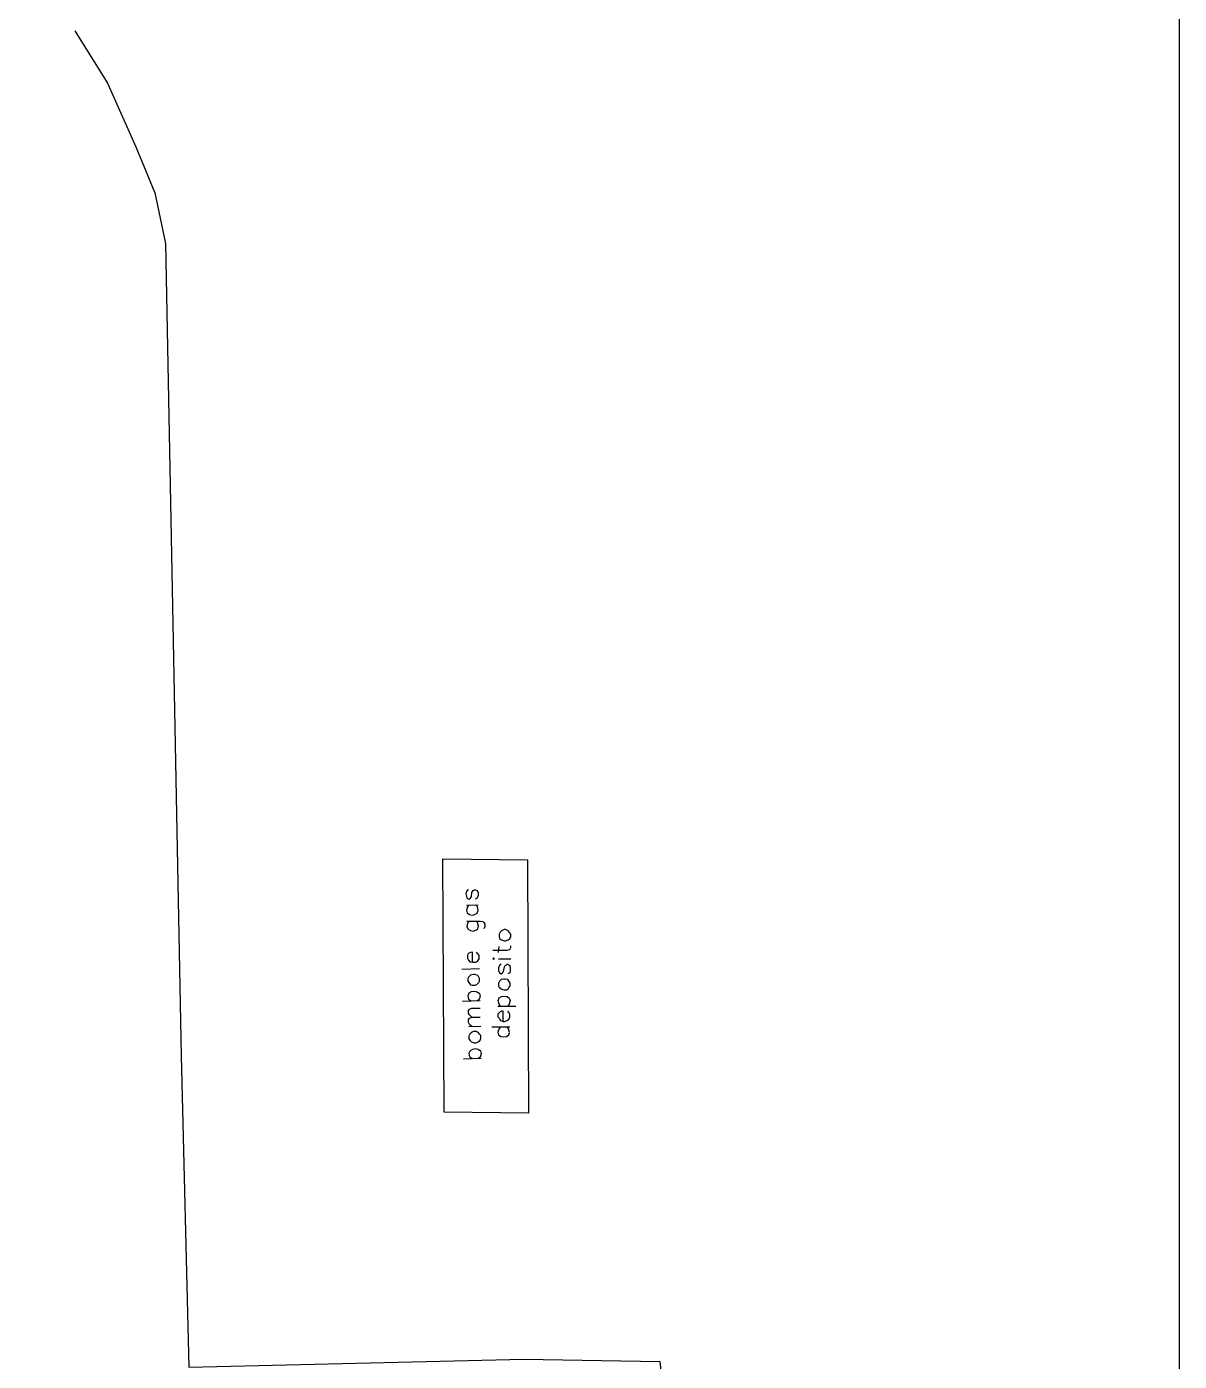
# Model space of a CAD drawing. Header units: millimetres. Extents: x 2592 to 5194, y 1172 to 2359.
# Drawn here: x 2600.136 to 2602.022, y 1183.334 to 1185.517 of the extents above; entities that cross this region are included whole.
import ezdxf

# ---------------------------------------------------------------- set-up
doc = ezdxf.new("R2010")
doc.units = ezdxf.units.MM
doc.layers.add('PDF _Geometria', color=7, linetype='Continuous')

msp = doc.modelspace()

# ---------------------------------------------------------------- linework, layer by layer
at = {"layer": 'PDF _Geometria', "lineweight": 25}
for points in [[(2592.0973, 1188.8915), (2602.0219, 1188.8915), (2602.0219, 1172.3632), (2592.0973, 1172.3632)], [(2600.8586, 1184.1049), (2600.8561, 1184.1032), (2600.8544, 1184.099), (2600.8553, 1184.0949), (2600.8561, 1184.0915), (2600.8594, 1184.0899), (2600.8619, 1184.0915), (2600.8636, 1184.094), (2600.8644, 1184.1007), (2600.8661, 1184.104), (2600.8686, 1184.1049), (2600.8703, 1184.1049), (2600.8728, 1184.104), (2600.8744, 1184.0999), (2600.8744, 1184.0957), (2600.8728, 1184.0915), (2600.8703, 1184.0899)], [(2600.8553, 1184.0799), (2600.8744, 1184.0807)], [(2600.8594, 1184.0799), (2600.8569, 1184.0774)], [(2600.8736, 1184.0774), (2600.8703, 1184.0807)], [(2600.8561, 1184.054), (2600.8778, 1184.054), (2600.8819, 1184.0532), (2600.8836, 1184.0515), (2600.8853, 1184.049), (2600.8853, 1184.0449), (2600.8836, 1184.0415)], [(2600.8603, 1184.054), (2600.8569, 1184.0507)], [(2600.8736, 1184.0515), (2600.8711, 1184.054)], [(2600.8986, 1184.0065), (2600.9219, 1184.0065), (2600.9261, 1184.0074), (2600.9278, 1184.0107), (2600.9278, 1184.0132)], [(2600.9078, 1184.0024), (2600.9086, 1184.0124)], [(2600.8761, 1183.9974), (2600.8744, 1183.9999), (2600.8719, 1184.0032)], [(2600.9078, 1183.9924), (2600.9278, 1183.9924)], [(2600.8769, 1183.9757), (2600.8478, 1183.9749)], [(2600.8769, 1183.9557), (2600.8769, 1183.9599), (2600.8753, 1183.9632), (2600.8728, 1183.9657), (2600.8686, 1183.9665), (2600.8661, 1183.9665), (2600.8619, 1183.9657), (2600.8586, 1183.9624), (2600.8578, 1183.9599), (2600.8578, 1183.9557), (2600.8594, 1183.9532), (2600.8619, 1183.9499)], [(2600.9119, 1183.9832), (2600.9094, 1183.9815), (2600.9078, 1183.9774), (2600.9078, 1183.9732), (2600.9094, 1183.969), (2600.9119, 1183.9674), (2600.9144, 1183.969), (2600.9161, 1183.9715), (2600.9178, 1183.979), (2600.9186, 1183.9815), (2600.9219, 1183.9832), (2600.9228, 1183.9832), (2600.9261, 1183.9815), (2600.9269, 1183.9774), (2600.9269, 1183.9732), (2600.9261, 1183.969), (2600.9228, 1183.9674)], [(2600.9269, 1183.9482), (2600.9269, 1183.9524), (2600.9253, 1183.9549), (2600.9228, 1183.9582), (2600.9186, 1183.959), (2600.9161, 1183.959), (2600.9119, 1183.9582), (2600.9094, 1183.9557), (2600.9078, 1183.9524), (2600.9078, 1183.9482), (2600.9086, 1183.9457), (2600.9119, 1183.9432)], [(2600.8778, 1183.9232), (2600.8486, 1183.9224)], [(2600.8628, 1183.9224), (2600.8594, 1183.9257)], [(2600.8761, 1183.9257), (2600.8736, 1183.9232)], [(2600.8644, 1183.8965), (2600.8603, 1183.9007), (2600.8586, 1183.9032), (2600.8586, 1183.9074), (2600.8603, 1183.9099), (2600.8644, 1183.9115), (2600.8778, 1183.9115)], [(2600.9069, 1183.9149), (2600.9361, 1183.9149)], [(2600.9153, 1183.8899), (2600.9153, 1183.9065), (2600.9128, 1183.9065), (2600.9103, 1183.9057), (2600.9086, 1183.904), (2600.9069, 1183.9015), (2600.9069, 1183.8974), (2600.9086, 1183.8949), (2600.9111, 1183.8915), (2600.9153, 1183.8899), (2600.9178, 1183.8899), (2600.9219, 1183.8915), (2600.9253, 1183.894), (2600.9261, 1183.8974), (2600.9261, 1183.9015), (2600.9253, 1183.904), (2600.9228, 1183.9065)], [(2600.9111, 1183.9149), (2600.9086, 1183.9182)], [(2600.9253, 1183.9182), (2600.9228, 1183.9149)], [(2600.8644, 1183.8815), (2600.8603, 1183.8849), (2600.8586, 1183.8882), (2600.8586, 1183.8924), (2600.8603, 1183.8949), (2600.8644, 1183.8965), (2600.8778, 1183.8965)], [(2600.8786, 1183.8815), (2600.8594, 1183.8807)], [(2600.8969, 1183.8807), (2600.9261, 1183.8807)], [(2600.9111, 1183.8807), (2600.9086, 1183.8782)], [(2600.9244, 1183.8774), (2600.9219, 1183.8807)], [(2600.8611, 1183.869), (2600.8594, 1183.8657), (2600.8594, 1183.8615), (2600.8611, 1183.859), (2600.8636, 1183.8565), (2600.8678, 1183.8549), (2600.8711, 1183.8549), (2600.8744, 1183.8565), (2600.8778, 1183.859), (2600.8786, 1183.8624), (2600.8786, 1183.8665), (2600.8769, 1183.869)], [(2600.8794, 1183.829), (2600.8503, 1183.8282)], [(2600.8644, 1183.829), (2600.8611, 1183.8315)], [(2600.8778, 1183.8315), (2600.8753, 1183.829)]]:
    msp.add_lwpolyline(points, dxfattribs=at)
at = {"layer": 'PDF _Geometria', "color": 8, "lineweight": 25, "true_color": 0x808080}
msp.add_lwpolyline([(2600.2144, 1185.5107), (2600.2678, 1185.4249), (2600.3144, 1185.3207), (2600.3453, 1185.2457), (2600.3628, 1185.1624), (2600.3886, 1183.8332), (2600.4011, 1183.324), (2600.9494, 1183.3374), (2601.1719, 1183.3332), (2601.1961, 1183.1157)], dxfattribs=at)
at = {"layer": 'PDF _Geometria', "lineweight": 25}
for points in [[(2600.8186, 1183.7415), (2600.8169, 1184.1557), (2600.9553, 1184.154), (2600.9569, 1183.7399)], [(2600.9086, 1184.0282), (2600.9094, 1184.0257), (2600.9128, 1184.0232), (2600.9169, 1184.0215), (2600.9194, 1184.0215), (2600.9236, 1184.0232), (2600.9261, 1184.0257), (2600.9278, 1184.0282), (2600.9278, 1184.0324), (2600.9261, 1184.0349), (2600.9236, 1184.0382), (2600.9194, 1184.0399), (2600.9169, 1184.0399), (2600.9128, 1184.0382), (2600.9103, 1184.0357), (2600.9086, 1184.0324)], [(2600.8653, 1183.9865), (2600.8653, 1184.0032), (2600.8619, 1184.0024), (2600.8594, 1184.0015), (2600.8578, 1183.9999), (2600.8569, 1183.9974), (2600.8569, 1183.9932), (2600.8586, 1183.9899), (2600.8611, 1183.9874)], [(2600.8994, 1183.9915), (2600.9011, 1183.9924), (2600.8994, 1183.994), (2600.8986, 1183.9924)]]:
    msp.add_lwpolyline(points, close=True, dxfattribs=at)
for points in [[(2600.8569, 1184.0774), (2600.8473, 1184.0604), (2600.8815, 1184.0583), (2600.8736, 1184.0774)], [(2600.8569, 1184.0507), (2600.8502, 1184.0322), (2600.883, 1184.0343), (2600.8736, 1184.0515)], [(2600.8653, 1183.9865), (2600.8732, 1183.9859), (2600.8769, 1183.9896), (2600.8761, 1183.9974)], [(2600.8594, 1183.9257), (2600.8509, 1183.9453), (2600.8864, 1183.9421), (2600.8761, 1183.9257)], [(2600.8619, 1183.9499), (2600.8691, 1183.9478), (2600.873, 1183.9491), (2600.8769, 1183.9557)], [(2600.9119, 1183.9432), (2600.9193, 1183.9399), (2600.923, 1183.9405), (2600.9269, 1183.9482)], [(2600.9086, 1183.9182), (2600.8998, 1183.9361), (2600.9347, 1183.9352), (2600.9253, 1183.9182)], [(2600.9086, 1183.8782), (2600.898, 1183.8599), (2600.9339, 1183.8599), (2600.9244, 1183.8774)], [(2600.8769, 1183.869), (2600.8728, 1183.8747), (2600.8652, 1183.8747), (2600.8611, 1183.869)], [(2600.8611, 1183.8315), (2600.8535, 1183.8508), (2600.8871, 1183.8491), (2600.8778, 1183.8315)]]:
    msp.add_open_spline(points, degree=3, dxfattribs=at)

doc.saveas('drawing.dxf')
